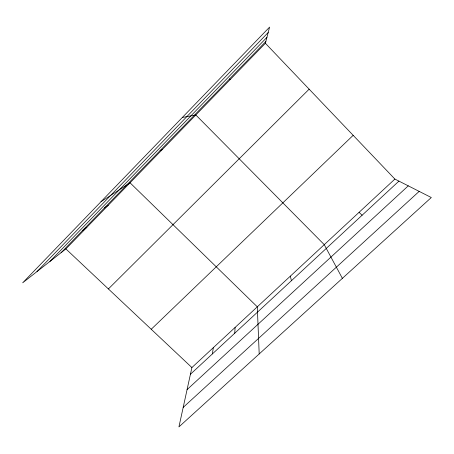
<?xml version="1.0" encoding="UTF-8"?>
<svg xmlns="http://www.w3.org/2000/svg" width="454" height="454" viewBox="0 0 454 454"><rect width="100%" height="100%" fill="white"/><g stroke="black" fill="none" stroke-linecap="round" stroke-linejoin="round"><path stroke-width="0.68" d="M234.741 333.213L235.11 327.425M212.381 353.921L213.312 347.668M394.895 179.069L191.894 367.553L178.927 426.908L431.3 197.53L394.895 179.069L265.38 43.278L269.602 27.092L22.7 282.791L65.892 248.923L265.38 43.278M36.973 271.6L268.189 32.518M49.906 261.459L266.924 37.364M61.04 252.73L265.845 41.49M108.398 288.943L309.151 89.171M151.227 329.264L353.172 135.326M190.425 374.261L398.941 181.118M187.071 389.623L408.271 185.851M183.189 407.391L419.178 191.384M82.549 230.541L86.884 227.284M104.465 207.938L108.268 205.242M100.998 201.707L130.043 182.792L257.299 306.819L259.194 353.95M160.092 150.563L162.487 149.349M182.36 117.444L195.827 114.975L324.252 244.661L342.378 278.347M65.892 248.923L191.894 367.553M359.091 212.307L362.099 215.241M229.571 78.905L230.116 79.632M290.333 276.151L291.428 280.708"/></g></svg>
